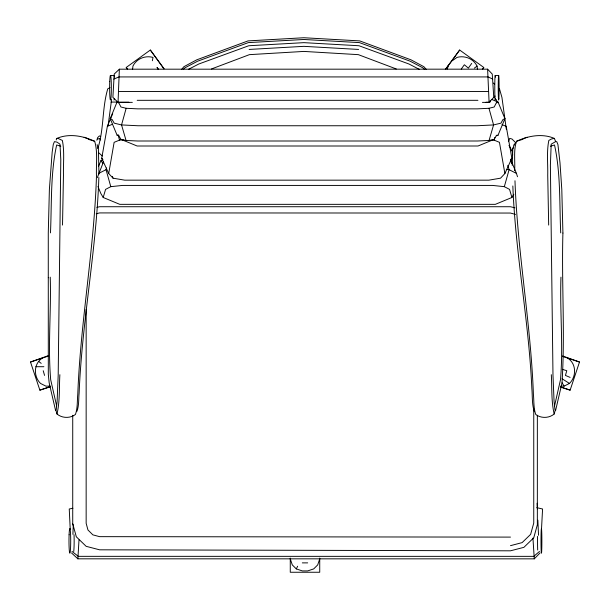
<?xml version="1.0" encoding="UTF-8"?>
<svg xmlns="http://www.w3.org/2000/svg" width="610" height="610" viewBox="0 0 610 610"><rect width="100%" height="100%" fill="white"/><g stroke="black" fill="none" stroke-linecap="round" stroke-linejoin="round"><path stroke-width="0.91" d="M290.268 558.104L290.268 572.256L319.731 572.256L319.731 558.104M533.75 408.761L533.75 523.052L530.631 534.368L522.114 542.618L510.486 545.66M537.349 415.288L537.349 524.768L533.75 537.799L523.914 547.33L510.486 550.815L99.59 549.816L86.155 546.331L76.326 536.8L72.727 523.776M50.226 277.169C51.324 311.313 47.755 345.695 50.691 379.755L56.608 405.818M98.942 174.025L98.424 149.32L97.142 144.623M512.209 165.272L512.766 149.32L514.039 144.623M62.517 225.075L63.455 175.177C63.188 163.663 64.66 151.722 62.357 140.437L58.194 138.493L56.837 138.401L56.189 139.942M50.477 232.89C51.789 203.648 50.386 173.591 56.661 144.974L60.786 146.232M59.871 374.692C59.094 387.739 60.009 401.327 56.989 413.992C62.075 418.33 70.119 418.529 75.434 414.48C77.729 408.166 77.112 400.938 77.783 394.228C80.528 321.211 94.184 249.093 96.479 176.046C95.976 164.586 97.974 152.271 94.68 141.284C83.067 135.824 68.991 133.201 56.837 138.401M132.324 102.366L118.05 102.366L119.362 69.189L487.611 69.174L492.247 74.054L493.764 97.325L489.09 102.381L482.434 102.381M72.91 534.345L73.284 524.89M119.362 69.189L114.238 74.054L112.888 97.325L118.05 102.366L117.417 102.213L128.847 102.213M79.003 539.911L77.874 558.821L534.284 558.844L540.033 552.95M541.428 530.494L542.58 508.999L536.777 507.665M98.858 177.51C96.487 249.711 82.053 320.86 79.125 393.023C78.507 399.054 79.094 405.558 76.982 411.224M42.547 358.009C33.535 363.316 33.321 376.492 40.542 383.454L45.902 386.13L50.203 386.13M132.553 69.548L132.934 66.101C136.541 58.697 145.195 55.243 153.018 57.401L152.347 60.748M108.092 125.645L111.592 99.537M501.992 124.623L506.224 126.331L511.843 158.211L504.882 173.545L500.543 178.181L488.846 180.163L124.737 180.163L113.048 178.181L108.702 173.545L114.131 142.328L119.499 140.125L123.113 139.865M108.702 173.545L101.74 158.211L107.36 126.331L112.705 113.696M554.574 405.818L560.491 379.755C563.381 345.687 559.774 311.306 560.956 277.169M555.108 410.713L554.193 413.992C549.107 418.33 541.062 418.529 535.755 414.48C533.453 408.166 534.078 400.938 533.399 394.228C530.784 322.774 517.44 252.204 514.977 180.743M447.382 69.006L448.274 65.43M492.278 139.995L494.085 140.125L494.801 137.456M496.334 102.152L498.095 102.091L496.136 103.197L494.176 107.002L488.968 108.29L477.34 108.862L137.784 108.862L126.156 108.29L121.55 124.928L126.064 140.475L137.692 141.001L477.432 141.001L489.06 140.475L494.252 139.316L496.136 135.984L498.019 135.245L504.92 118.675L498.095 102.091L491.988 99.56M487.611 69.174L489.09 102.381L489.807 102.228L490.287 100.528M97.943 186.492L100.818 193.462L103.197 197.48L119.773 204.342L495.35 204.342L511.927 197.48L509.548 189.39L504.333 186.668L509.098 169.687L507.779 165.371M489.06 140.475L493.574 124.928L488.968 108.29M103.197 197.48L105.576 189.39L110.791 186.668L122.511 185.425L492.613 185.425L504.333 186.668M96.853 140.239L97.638 137.639L99.415 135.9L100.673 136.426M110.791 186.668L106.026 169.687L106.559 167.956M97.371 177.571L103.578 161.619M494.984 95.983L494.496 97.539L493.764 97.325M319.731 558.859L317.719 564.89L313.7 568.909L307.676 570.914L302.324 570.914L296.3 568.909L292.281 564.89L290.268 558.859M561.299 387.251L570.129 390.148L579.5 362.027L562.542 355.965M508.412 141.673L509.693 138.378L512.004 139.027L515.915 142.931M513.216 147.605L511.904 150.891L508.961 145.302M514.199 145.134L514.855 143.487M494.252 139.316L478.019 146.003L137.105 146.003L120.871 139.316L118.988 135.984L117.105 135.245L110.204 118.675L117.028 102.091L118.988 103.197L120.94 107.002L126.156 108.29M98.454 166.477L101.062 160.392L102.572 159.751M97.798 148.497C104.097 129.381 101.946 108.206 107.772 88.831L110.029 87.649M296.3 568.909L297.634 566.225M511.927 197.48L513.826 194.262M482.678 68.968L483.761 67.443L459.658 50.035L445.43 69.281M461.251 69.09L464.347 64.759L468.358 68.106L471.705 63.425M560.659 386.13L564.097 386.13L569.458 383.454C576.679 376.492 576.465 363.316 567.452 358.009M446.055 68.861L459.658 50.035M482.67 68.945L483.761 67.443M555.634 141.482L554.353 138.401C542.198 133.201 528.115 135.824 516.502 141.284C513.384 150.495 515.252 161.017 514.634 170.693M181.498 69.57L183.892 66.696L196.756 59.833L248.049 40.901L303.879 37.744L359.702 40.901L411.003 59.833L423.866 66.696L426.359 69.479M510.616 159.576L511.843 158.211M183.511 69.227L184.799 67.878L197.617 61.198L248.331 42.608L303.879 39.49L359.42 42.608L410.133 61.198L422.959 67.878L424.301 69.204M539.522 551.425L533.788 556.358L78.324 556.343L71.988 551.425M474.389 68.106L477.066 66.101C473.459 58.697 464.805 55.243 456.982 57.401L452.292 60.748M127.322 68.968L126.239 67.443L150.342 50.035L163.999 68.648M550.403 146.232L554.52 144.974C560.796 173.591 559.393 203.648 560.712 232.89M188.467 69.342L198.837 63.989L248.735 45.75L303.879 42.654L359.015 45.75L408.921 63.989L419.283 69.342M98.668 173.408L106.026 169.687M504.92 118.675L502.93 119.59L500.947 123.159L493.574 124.928L477.142 125.751L137.982 125.751L121.55 124.928L114.177 123.159L112.187 119.59L110.204 118.675M113.773 79.094L118.912 76.936L488.13 76.929L492.773 79.094M107.36 126.331L112.438 124.28M523.151 138.775L527.101 137.242M211.495 68.953L249.421 54.648L303.879 51.423L358.337 54.648L396.256 68.953M516.502 141.284L522.976 139.278M50.462 386.679L39.871 390.148L30.5 362.027L48.35 355.653M30.5 362.027L48.579 356.004M39.871 390.148L50.416 386.633M97.676 139.057L99.727 138.417L100.299 140.064M96.906 207.408L99.59 206.729L510.486 206.729L514.962 207.858M96.227 213.774L99.59 212.921L510.486 213.05L515.526 214.438M72.91 508.237L69.25 508.999L70.234 529.571M554.353 138.401L551.6 138.935L548.832 140.437C546.522 151.722 547.993 163.663 547.727 175.177L548.672 225.075M249.132 49.441L303.879 46.345L358.619 49.441M496.25 135.328L498.019 135.245M110.486 75.472L113.94 75.472A12.276 0.854 -90 0 1 114.375 77.15M495.206 75.472L498.667 75.472M118.477 91.515L488.61 91.523M137.197 100.314L477.927 100.314M110.951 102.076L117.608 102.076M485.995 102.228L489.807 102.228M35.853 366.709L43.889 366.709M302.324 562.878L307.676 562.878M510.486 537.105L99.59 536.655L92.872 534.863L87.954 529.976L86.155 523.296L86.155 309.423M117.105 135.245L118.874 135.328M506.338 169.397L509.098 169.687L516.457 173.408L517.493 176.74M88.214 139.278L94.68 141.284M120.871 139.316L126.064 140.475M562.313 369.332L566.782 370.727L565.439 375.417L570.129 377.422M562.801 356.461L579.5 362.027M560.46 386.923L570.129 390.148M84.088 137.242L88.031 138.775M494.085 140.125L499.453 142.328L504.882 173.545M562.092 378.764L569.458 383.454M38.537 361.356L41.213 363.362M493.452 83.051L494.679 84.028M98.774 152.805L102.297 155.992M71.522 552.95L77.874 558.821M101.74 158.211L102.968 159.576M150.342 50.035L163.945 68.861M126.239 67.443L127.33 68.945M158.043 68.892L157.037 67.443L158.379 69.448M534.2 411.224C531.874 404.094 532.538 396.103 531.851 388.6C528.862 320.746 515.45 253.836 512.842 185.958M554.193 413.992C551.173 401.327 552.088 387.739 551.31 374.692M562.092 382.783L564.097 386.13M101.062 160.392L102.77 163.549M510.837 159.934L516.457 173.408M112.354 176.42L113.048 178.181M56.989 413.992L56.074 410.713M510.86 160.872L511.66 163.472M499.483 88.831L501.938 97.425L506.315 129.19M43.218 370.727L44.56 375.417M496.357 99.552L497.074 102.091M118.073 134.795L119.499 140.125M534.284 558.844L532.942 538.089M512.118 150.388L512.69 155.108M477.066 66.101L477.447 69.548M537.12 503.219L537.364 508.862M537.86 520.17L538.523 535.283M72.727 415.296L72.727 524.745M537.684 550.045A12.276 0.427 -90 0 1 537.578 536.365M74.039 534.726A12.276 0.854 90 0 1 73.734 551.516M114.375 98.347A12.276 0.854 -90 0 1 113.94 100.025M495.427 98.347A12.276 0.427 -90 0 1 494.878 95.663A12.276 0.427 -90 0 1 494.878 79.849A12.276 0.427 -90 0 1 495.427 77.15M48.281 277.718L48.312 374.311L49.181 382.905L55.624 410.66L56.234 409.623L57.119 401.479L58.202 374.875L60.786 159.584L59.994 144.196L57.058 142.145L54.435 141.627L53.253 144.585L52.178 152.172L49.387 189.413L48.274 233.043L48.281 277.718M562.916 233.043C561.474 282.948 565.203 333.09 562.008 382.905L555.558 410.66L554.947 409.623L554.071 401.479L552.98 374.875L550.388 165.203L551.188 144.196L555.451 141.703L556.747 141.627L557.937 144.585L560.003 162.9L561.795 189.413L562.916 233.043M541.649 551.577A12.276 0.427 -90 0 0 541.649 530.319A12.276 0.427 -90 0 0 541.009 540.856A12.276 0.427 -90 0 0 541.649 551.577M69.098 534.779A12.276 0.854 90 0 0 69.845 553.194A12.276 0.854 90 0 0 70.585 534.787A12.276 0.854 90 0 0 69.098 534.779M109.739 81.61A12.276 0.854 90 0 0 110.486 100.025A12.276 0.854 90 0 0 111.226 81.61A12.276 0.854 90 0 0 109.739 81.61M498.881 98.416A12.276 0.427 -90 0 0 498.888 77.15A12.276 0.427 -90 0 0 498.24 87.688A12.276 0.427 -90 0 0 498.881 98.416"/></g></svg>
